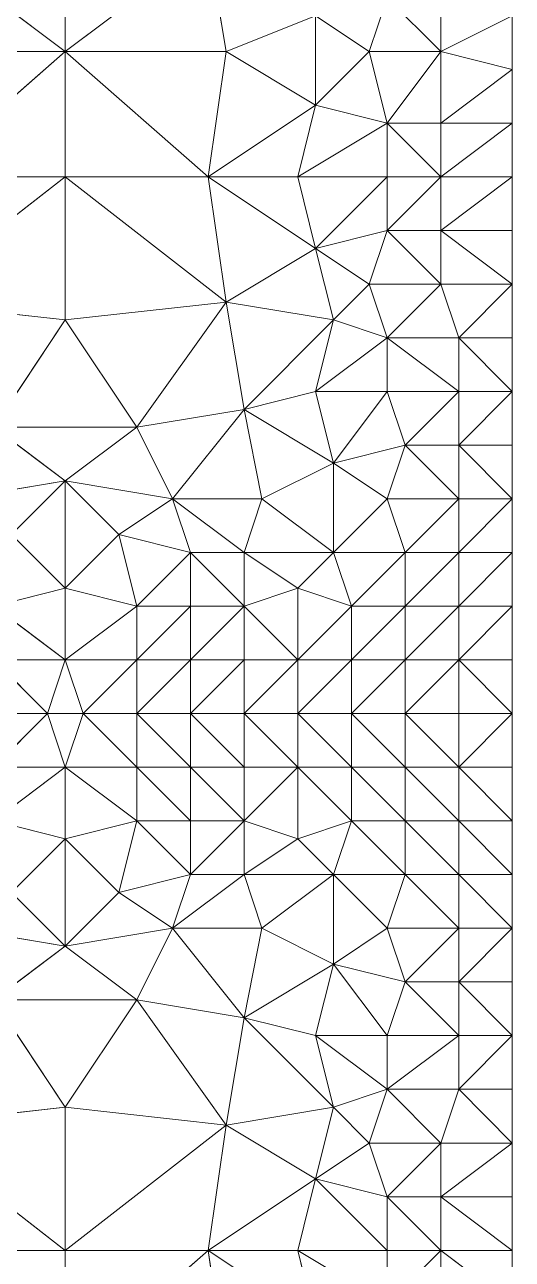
# Model space of a CAD drawing. Header units: metres. Extents: x 0 to 8, y 0 to 4.
# Drawn here: x 1.727 to 2, y 0.695 to 1.385 of the extents above; entities that cross this region are included whole.
import ezdxf

# ---------------------------------------------------------------- set-up
doc = ezdxf.new("R2010")
doc.units = ezdxf.units.M
doc.header["$MEASUREMENT"] = 0
for name, color, linetype, lineweight in [('DL_FE_MESH', 134, 'Continuous', 0), ('DL_FE_MESH_CELLS_2', 132, 'Continuous', 0), ('DL_FE_MESH_CELLS_8', 132, 'Continuous', 0), ('DL_TOPOLOGY', 7, 'Continuous', 0)]:
    doc.layers.add(name, color=color, linetype=linetype, lineweight=lineweight)

msp = doc.modelspace()

# ---------------------------------------------------------------- linework, layer by layer
at = {"layer": 'DL_FE_MESH'}
for p, q in [((1.67, 1.43), (1.75, 1.37)), ((1.75, 1.37), (1.83, 1.43)), ((1.75, 1.43), (1.75, 1.37)), ((1.83, 1.43), (1.84, 1.37)), ((1.93, 1.4), (1.92, 1.37)), ((1.93, 1.4), (1.96, 1.37)), ((1.96, 1.4), (1.96, 1.37)), ((1.89, 1.39), (1.84, 1.37)), ((1.89, 1.39), (1.92, 1.37)), ((1.89, 1.34), (1.89, 1.39)), ((1.96, 1.37), (2, 1.39)), ((1.75, 1.37), (1.66, 1.37)), ((1.67, 1.3), (1.75, 1.37)), ((1.84, 1.37), (1.75, 1.37)), ((1.75, 1.37), (1.83, 1.3)), ((1.75, 1.37), (1.75, 1.3)), ((1.84, 1.37), (1.83, 1.3)), ((1.84, 1.37), (1.89, 1.34)), ((1.92, 1.37), (1.89, 1.34)), ((1.96, 1.37), (1.92, 1.37)), ((1.92, 1.37), (1.93, 1.33)), ((1.93, 1.33), (1.96, 1.37)), ((2, 1.36), (1.96, 1.37)), ((1.96, 1.37), (1.96, 1.33)), ((1.96, 1.33), (2, 1.36)), ((1.89, 1.34), (1.83, 1.3)), ((1.89, 1.34), (1.88, 1.3)), ((1.93, 1.33), (1.89, 1.34)), ((1.88, 1.3), (1.93, 1.33)), ((1.96, 1.33), (1.93, 1.33)), ((1.93, 1.33), (1.96, 1.3)), ((1.93, 1.33), (1.93, 1.3)), ((1.96, 1.3), (2, 1.33)), ((2, 1.33), (1.96, 1.33)), ((1.96, 1.33), (1.96, 1.3)), ((1.66, 1.23), (1.75, 1.3)), ((1.75, 1.3), (1.67, 1.3)), ((1.83, 1.3), (1.75, 1.3)), ((1.75, 1.3), (1.84, 1.23)), ((1.75, 1.3), (1.75, 1.22)), ((1.83, 1.3), (1.89, 1.26)), ((1.88, 1.3), (1.83, 1.3)), ((1.83, 1.3), (1.84, 1.23)), ((1.93, 1.3), (1.88, 1.3)), ((1.88, 1.3), (1.89, 1.26)), ((1.89, 1.26), (1.93, 1.3)), ((1.93, 1.27), (1.96, 1.3)), ((1.96, 1.3), (1.93, 1.3)), ((1.93, 1.3), (1.93, 1.27)), ((1.96, 1.27), (2, 1.3)), ((2, 1.3), (1.96, 1.3)), ((1.96, 1.3), (1.96, 1.27)), ((1.93, 1.27), (1.89, 1.26)), ((1.93, 1.27), (1.92, 1.24)), ((1.96, 1.27), (1.93, 1.27)), ((1.93, 1.27), (1.96, 1.24)), ((2, 1.27), (1.96, 1.27)), ((1.96, 1.27), (2, 1.24)), ((1.96, 1.27), (1.96, 1.24)), ((1.89, 1.26), (1.84, 1.23)), ((1.89, 1.26), (1.92, 1.24)), ((1.9, 1.22), (1.89, 1.26)), ((1.92, 1.24), (1.9, 1.22)), ((1.96, 1.24), (1.92, 1.24)), ((1.92, 1.24), (1.93, 1.21)), ((1.93, 1.21), (1.96, 1.24)), ((2, 1.24), (1.96, 1.24)), ((1.96, 1.24), (1.97, 1.21)), ((1.97, 1.21), (2, 1.24)), ((1.66, 1.23), (1.75, 1.22)), ((1.84, 1.23), (1.75, 1.22)), ((1.84, 1.23), (1.79, 1.16)), ((1.84, 1.23), (1.9, 1.22)), ((1.84, 1.23), (1.85, 1.17)), ((1.75, 1.22), (1.71, 1.16)), ((1.75, 1.22), (1.79, 1.16)), ((1.9, 1.22), (1.85, 1.17)), ((1.9, 1.22), (1.89, 1.18)), ((1.93, 1.21), (1.9, 1.22)), ((1.89, 1.18), (1.93, 1.21)), ((1.97, 1.21), (1.93, 1.21)), ((1.93, 1.21), (1.97, 1.18)), ((1.93, 1.21), (1.93, 1.18)), ((2, 1.21), (1.97, 1.21)), ((1.97, 1.21), (2, 1.18)), ((1.97, 1.21), (1.97, 1.18)), ((1.89, 1.18), (1.85, 1.17)), ((1.93, 1.18), (1.89, 1.18)), ((1.89, 1.18), (1.9, 1.14)), ((1.9, 1.14), (1.93, 1.18)), ((1.97, 1.18), (1.93, 1.18)), ((1.93, 1.18), (1.94, 1.15)), ((1.94, 1.15), (1.97, 1.18)), ((1.97, 1.15), (2, 1.18)), ((2, 1.18), (1.97, 1.18)), ((1.97, 1.18), (1.97, 1.15)), ((1.85, 1.17), (1.79, 1.16)), ((1.81, 1.12), (1.85, 1.17)), ((1.85, 1.17), (1.9, 1.14)), ((1.85, 1.17), (1.86, 1.12)), ((1.71, 1.16), (1.79, 1.16)), ((1.71, 1.16), (1.75, 1.13)), ((1.79, 1.16), (1.75, 1.13)), ((1.79, 1.16), (1.81, 1.12)), ((1.94, 1.15), (1.9, 1.14)), ((1.94, 1.15), (1.93, 1.12)), ((1.97, 1.15), (1.94, 1.15)), ((1.94, 1.15), (1.97, 1.12)), ((2, 1.15), (1.97, 1.15)), ((1.97, 1.15), (2, 1.12)), ((1.97, 1.15), (1.97, 1.12)), ((1.9, 1.14), (1.86, 1.12)), ((1.9, 1.14), (1.93, 1.12)), ((1.9, 1.09), (1.9, 1.14)), ((1.69, 1.12), (1.75, 1.13)), ((1.75, 1.13), (1.72, 1.1)), ((1.75, 1.13), (1.81, 1.12)), ((1.75, 1.13), (1.78, 1.1)), ((1.75, 1.07), (1.75, 1.13)), ((1.81, 1.12), (1.78, 1.1)), ((1.81, 1.12), (1.86, 1.12)), ((1.81, 1.12), (1.85, 1.09)), ((1.81, 1.12), (1.82, 1.09)), ((1.86, 1.12), (1.85, 1.09)), ((1.86, 1.12), (1.9, 1.09)), ((1.93, 1.12), (1.9, 1.09)), ((1.97, 1.12), (1.93, 1.12)), ((1.93, 1.12), (1.94, 1.09)), ((1.94, 1.09), (1.97, 1.12)), ((1.97, 1.09), (2, 1.12)), ((2, 1.12), (1.97, 1.12)), ((1.97, 1.12), (1.97, 1.09)), ((1.72, 1.1), (1.75, 1.07)), ((1.78, 1.1), (1.75, 1.07)), ((1.82, 1.09), (1.78, 1.1)), ((1.78, 1.1), (1.79, 1.06)), ((1.79, 1.06), (1.82, 1.09)), ((1.82, 1.09), (1.85, 1.09)), ((1.82, 1.09), (1.85, 1.06)), ((1.82, 1.09), (1.82, 1.06)), ((1.85, 1.09), (1.9, 1.09)), ((1.85, 1.09), (1.88, 1.07)), ((1.85, 1.09), (1.85, 1.06)), ((1.9, 1.09), (1.88, 1.07)), ((1.94, 1.09), (1.9, 1.09)), ((1.9, 1.09), (1.91, 1.06)), ((1.91, 1.06), (1.94, 1.09)), ((1.94, 1.06), (1.97, 1.09)), ((1.97, 1.09), (1.94, 1.09)), ((1.94, 1.09), (1.94, 1.06)), ((1.97, 1.06), (1.97, 1.09)), ((1.97, 1.06), (2, 1.09)), ((2, 1.09), (1.97, 1.09)), ((1.75, 1.07), (1.71, 1.06)), ((1.79, 1.06), (1.75, 1.07)), ((1.75, 1.07), (1.75, 1.03)), ((1.88, 1.07), (1.85, 1.06)), ((1.91, 1.06), (1.88, 1.07)), ((1.88, 1.07), (1.88, 1.03)), ((1.71, 1.06), (1.75, 1.03)), ((1.75, 1.03), (1.79, 1.06)), ((1.79, 1.03), (1.82, 1.06)), ((1.82, 1.06), (1.79, 1.06)), ((1.79, 1.06), (1.79, 1.03)), ((1.82, 1.03), (1.85, 1.06)), ((1.85, 1.06), (1.82, 1.06)), ((1.82, 1.06), (1.82, 1.03)), ((1.85, 1.06), (1.88, 1.03)), ((1.85, 1.06), (1.85, 1.03)), ((1.88, 1.03), (1.91, 1.06)), ((1.91, 1.03), (1.94, 1.06)), ((1.94, 1.06), (1.91, 1.06)), ((1.91, 1.06), (1.91, 1.03)), ((1.94, 1.06), (1.97, 1.06)), ((1.94, 1.03), (1.97, 1.06)), ((1.94, 1.06), (1.94, 1.03)), ((1.97, 1.03), (2, 1.06)), ((2, 1.06), (1.97, 1.06)), ((1.97, 1.06), (1.97, 1.03)), ((1.74, 1), (1.71, 1.03)), ((1.75, 1.03), (1.71, 1.03)), ((1.74, 1), (1.75, 1.03)), ((1.76, 1), (1.75, 1.03)), ((1.79, 1.03), (1.75, 1.03)), ((1.79, 1.03), (1.76, 1)), ((1.79, 1), (1.79, 1.03)), ((1.82, 1.03), (1.79, 1)), ((1.82, 1.03), (1.79, 1.03)), ((1.82, 1), (1.82, 1.03)), ((1.85, 1.03), (1.82, 1)), ((1.85, 1.03), (1.82, 1.03)), ((1.85, 1), (1.85, 1.03)), ((1.88, 1.03), (1.85, 1)), ((1.88, 1.03), (1.85, 1.03)), ((1.88, 1), (1.88, 1.03)), ((1.91, 1.03), (1.88, 1)), ((1.91, 1.03), (1.88, 1.03)), ((1.91, 1), (1.91, 1.03)), ((1.94, 1.03), (1.91, 1)), ((1.94, 1.03), (1.91, 1.03)), ((1.94, 1), (1.94, 1.03)), ((1.97, 1.03), (1.94, 1)), ((1.97, 1.03), (1.94, 1.03)), ((2, 1.03), (1.97, 1.03)), ((1.97, 1.03), (2, 1)), ((1.97, 1.03), (1.97, 1)), ((1.71, 0.97), (1.74, 1)), ((1.74, 1), (1.75, 0.97)), ((1.76, 1), (1.75, 0.97)), ((1.76, 1), (1.79, 0.97)), ((1.82, 0.97), (1.79, 1)), ((1.79, 1), (1.79, 0.97)), ((1.85, 0.97), (1.82, 1)), ((1.82, 1), (1.82, 0.97)), ((1.88, 0.97), (1.85, 1)), ((1.85, 1), (1.85, 0.97)), ((1.91, 0.97), (1.88, 1)), ((1.88, 1), (1.88, 0.97)), ((1.94, 0.97), (1.91, 1)), ((1.91, 1), (1.91, 0.97)), ((1.97, 0.97), (1.94, 1)), ((1.94, 1), (1.94, 0.97)), ((1.97, 0.97), (2, 1)), ((1.97, 1), (1.97, 0.97)), ((1.71, 0.97), (1.75, 0.97)), ((1.71, 0.94), (1.75, 0.97)), ((1.75, 0.97), (1.79, 0.97)), ((1.75, 0.97), (1.79, 0.94)), ((1.75, 0.97), (1.75, 0.93)), ((1.79, 0.97), (1.82, 0.97)), ((1.79, 0.97), (1.82, 0.94)), ((1.79, 0.97), (1.79, 0.94)), ((1.82, 0.97), (1.85, 0.97)), ((1.82, 0.97), (1.85, 0.94)), ((1.82, 0.97), (1.82, 0.94)), ((1.85, 0.97), (1.88, 0.97)), ((1.85, 0.94), (1.88, 0.97)), ((1.85, 0.97), (1.85, 0.94)), ((1.88, 0.97), (1.91, 0.97)), ((1.88, 0.97), (1.91, 0.94)), ((1.88, 0.97), (1.88, 0.93)), ((1.91, 0.97), (1.94, 0.97)), ((1.91, 0.97), (1.94, 0.94)), ((1.91, 0.97), (1.91, 0.94)), ((1.94, 0.97), (1.97, 0.97)), ((1.94, 0.97), (1.97, 0.94)), ((1.94, 0.97), (1.94, 0.94)), ((2, 0.97), (1.97, 0.97)), ((1.97, 0.97), (2, 0.94)), ((1.97, 0.97), (1.97, 0.94)), ((1.71, 0.94), (1.75, 0.93)), ((1.79, 0.94), (1.75, 0.93)), ((1.79, 0.94), (1.78, 0.9)), ((1.82, 0.94), (1.79, 0.94)), ((1.79, 0.94), (1.82, 0.91)), ((1.82, 0.91), (1.85, 0.94)), ((1.85, 0.94), (1.82, 0.94)), ((1.82, 0.94), (1.82, 0.91)), ((1.88, 0.93), (1.85, 0.94)), ((1.85, 0.94), (1.85, 0.91)), ((1.91, 0.94), (1.88, 0.93)), ((1.91, 0.94), (1.9, 0.91)), ((1.94, 0.94), (1.91, 0.94)), ((1.91, 0.94), (1.94, 0.91)), ((1.97, 0.94), (1.94, 0.94)), ((1.94, 0.94), (1.97, 0.91)), ((1.94, 0.94), (1.94, 0.91)), ((1.97, 0.91), (1.97, 0.94)), ((2, 0.94), (1.97, 0.94)), ((1.97, 0.94), (2, 0.91)), ((1.75, 0.93), (1.72, 0.9)), ((1.75, 0.93), (1.78, 0.9)), ((1.75, 0.87), (1.75, 0.93)), ((1.88, 0.93), (1.85, 0.91)), ((1.88, 0.93), (1.9, 0.91)), ((1.82, 0.91), (1.78, 0.9)), ((1.85, 0.91), (1.81, 0.88)), ((1.82, 0.91), (1.81, 0.88)), ((1.85, 0.91), (1.82, 0.91)), ((1.85, 0.91), (1.9, 0.91)), ((1.85, 0.91), (1.86, 0.88)), ((1.9, 0.91), (1.86, 0.88)), ((1.94, 0.91), (1.9, 0.91)), ((1.9, 0.91), (1.93, 0.88)), ((1.9, 0.86), (1.9, 0.91)), ((1.94, 0.91), (1.93, 0.88)), ((1.94, 0.91), (1.97, 0.91)), ((1.94, 0.91), (1.97, 0.88)), ((2, 0.91), (1.97, 0.91)), ((1.97, 0.91), (2, 0.88)), ((1.97, 0.91), (1.97, 0.88)), ((1.72, 0.9), (1.75, 0.87)), ((1.78, 0.9), (1.75, 0.87)), ((1.81, 0.88), (1.78, 0.9)), ((1.69, 0.88), (1.75, 0.87)), ((1.81, 0.88), (1.75, 0.87)), ((1.81, 0.88), (1.79, 0.84)), ((1.86, 0.88), (1.81, 0.88)), ((1.81, 0.88), (1.85, 0.83)), ((1.86, 0.88), (1.85, 0.83)), ((1.86, 0.88), (1.9, 0.86)), ((1.93, 0.88), (1.9, 0.86)), ((1.97, 0.88), (1.93, 0.88)), ((1.93, 0.88), (1.94, 0.85)), ((1.94, 0.85), (1.97, 0.88)), ((1.97, 0.85), (2, 0.88)), ((2, 0.88), (1.97, 0.88)), ((1.97, 0.88), (1.97, 0.85)), ((1.75, 0.87), (1.71, 0.84)), ((1.75, 0.87), (1.79, 0.84)), ((1.9, 0.86), (1.85, 0.83)), ((1.9, 0.86), (1.89, 0.82)), ((1.94, 0.85), (1.9, 0.86)), ((1.9, 0.86), (1.93, 0.82)), ((1.94, 0.85), (1.93, 0.82)), ((1.97, 0.85), (1.94, 0.85)), ((1.94, 0.85), (1.97, 0.82)), ((2, 0.85), (1.97, 0.85)), ((1.97, 0.85), (2, 0.82)), ((1.97, 0.85), (1.97, 0.82)), ((1.71, 0.84), (1.79, 0.84)), ((1.71, 0.84), (1.75, 0.78)), ((1.79, 0.84), (1.75, 0.78)), ((1.79, 0.84), (1.84, 0.77)), ((1.85, 0.83), (1.79, 0.84)), ((1.85, 0.83), (1.84, 0.77)), ((1.89, 0.82), (1.85, 0.83)), ((1.85, 0.83), (1.9, 0.78)), ((1.93, 0.82), (1.89, 0.82)), ((1.89, 0.82), (1.93, 0.79)), ((1.89, 0.82), (1.9, 0.78)), ((1.93, 0.79), (1.97, 0.82)), ((1.97, 0.82), (1.93, 0.82)), ((1.93, 0.82), (1.93, 0.79)), ((1.97, 0.79), (2, 0.82)), ((2, 0.82), (1.97, 0.82)), ((1.97, 0.82), (1.97, 0.79)), ((1.93, 0.79), (1.9, 0.78)), ((1.93, 0.79), (1.92, 0.76)), ((1.97, 0.79), (1.93, 0.79)), ((1.93, 0.79), (1.96, 0.76)), ((1.97, 0.79), (1.96, 0.76)), ((2, 0.79), (1.97, 0.79)), ((1.97, 0.79), (2, 0.76)), ((1.75, 0.78), (1.66, 0.77)), ((1.84, 0.77), (1.75, 0.78)), ((1.75, 0.78), (1.75, 0.7)), ((1.9, 0.78), (1.84, 0.77)), ((1.89, 0.74), (1.9, 0.78)), ((1.9, 0.78), (1.92, 0.76)), ((1.66, 0.77), (1.75, 0.7)), ((1.75, 0.7), (1.84, 0.77)), ((1.84, 0.77), (1.83, 0.7)), ((1.84, 0.77), (1.89, 0.74)), ((1.92, 0.76), (1.89, 0.74)), ((1.96, 0.76), (1.92, 0.76)), ((1.92, 0.76), (1.93, 0.73)), ((1.93, 0.73), (1.96, 0.76)), ((1.96, 0.73), (2, 0.76)), ((2, 0.76), (1.96, 0.76)), ((1.96, 0.76), (1.96, 0.73)), ((1.89, 0.74), (1.83, 0.7)), ((1.89, 0.74), (1.88, 0.7)), ((1.93, 0.73), (1.89, 0.74)), ((1.89, 0.74), (1.93, 0.7)), ((1.96, 0.73), (1.93, 0.73)), ((1.93, 0.73), (1.96, 0.7)), ((1.93, 0.73), (1.93, 0.7)), ((2, 0.73), (1.96, 0.73)), ((1.96, 0.73), (2, 0.7)), ((1.96, 0.73), (1.96, 0.7)), ((1.75, 0.7), (1.67, 0.7)), ((1.75, 0.63), (1.83, 0.7)), ((1.83, 0.7), (1.75, 0.7)), ((1.75, 0.7), (1.75, 0.63)), ((1.88, 0.7), (1.83, 0.7)), ((1.83, 0.7), (1.89, 0.66)), ((1.83, 0.7), (1.84, 0.63)), ((1.93, 0.7), (1.88, 0.7)), ((1.88, 0.7), (1.93, 0.67)), ((1.88, 0.7), (1.89, 0.66)), ((1.93, 0.67), (1.96, 0.7)), ((1.96, 0.7), (1.93, 0.7)), ((1.93, 0.7), (1.93, 0.67)), ((2, 0.7), (1.96, 0.7)), ((1.96, 0.7), (2, 0.67)), ((1.96, 0.7), (1.96, 0.67))]:
    msp.add_line(p, q, dxfattribs=at)
at = {"layer": 'DL_FE_MESH_CELLS_2'}
for points in [[(1.75, 1.37), (1.67, 1.43), (1.66, 1.37)], [(1.75, 1.37), (1.75, 1.43), (1.67, 1.43)], [(1.75, 1.37), (1.83, 1.43), (1.75, 1.43)], [(1.84, 1.37), (1.83, 1.43), (1.75, 1.37)], [(1.84, 1.37), (1.89, 1.39), (1.83, 1.43)], [(1.92, 1.37), (1.93, 1.4), (1.89, 1.39)], [(1.96, 1.37), (1.93, 1.4), (1.92, 1.37)], [(1.96, 1.37), (1.96, 1.4), (1.93, 1.4)], [(1.96, 1.37), (2, 1.39), (1.96, 1.4)], [(1.89, 1.34), (1.89, 1.39), (1.84, 1.37)], [(1.92, 1.37), (1.89, 1.39), (1.89, 1.34)], [(1.67, 1.3), (1.75, 1.37), (1.66, 1.37)], [(1.75, 1.3), (1.75, 1.37), (1.67, 1.3)], [(1.83, 1.3), (1.84, 1.37), (1.75, 1.37)], [(1.83, 1.3), (1.75, 1.37), (1.75, 1.3)], [(1.83, 1.3), (1.89, 1.34), (1.84, 1.37)], [(1.93, 1.33), (1.92, 1.37), (1.89, 1.34)], [(1.93, 1.33), (1.96, 1.37), (1.92, 1.37)], [(1.96, 1.33), (1.96, 1.37), (1.93, 1.33)], [(1.96, 1.33), (2, 1.36), (1.96, 1.37)], [(1.83, 1.3), (1.88, 1.3), (1.89, 1.34)], [(1.88, 1.3), (1.93, 1.33), (1.89, 1.34)], [(1.93, 1.3), (1.93, 1.33), (1.88, 1.3)], [(1.96, 1.3), (1.96, 1.33), (1.93, 1.33)], [(1.96, 1.3), (1.93, 1.33), (1.93, 1.3)], [(1.96, 1.3), (2, 1.33), (1.96, 1.33)], [(1.66, 1.23), (1.75, 1.3), (1.67, 1.3)], [(1.75, 1.22), (1.75, 1.3), (1.66, 1.23)], [(1.84, 1.23), (1.83, 1.3), (1.75, 1.3)], [(1.84, 1.23), (1.75, 1.3), (1.75, 1.22)], [(1.83, 1.3), (1.89, 1.26), (1.88, 1.3)], [(1.84, 1.23), (1.89, 1.26), (1.83, 1.3)], [(1.89, 1.26), (1.93, 1.3), (1.88, 1.3)], [(1.93, 1.27), (1.93, 1.3), (1.89, 1.26)], [(1.93, 1.27), (1.96, 1.3), (1.93, 1.3)], [(1.96, 1.27), (1.96, 1.3), (1.93, 1.27)], [(1.96, 1.27), (2, 1.3), (1.96, 1.3)], [(1.92, 1.24), (1.93, 1.27), (1.89, 1.26)], [(1.96, 1.24), (1.93, 1.27), (1.92, 1.24)], [(1.96, 1.24), (1.96, 1.27), (1.93, 1.27)], [(2, 1.24), (1.96, 1.27), (1.96, 1.24)], [(1.9, 1.22), (1.89, 1.26), (1.84, 1.23)], [(1.92, 1.24), (1.89, 1.26), (1.9, 1.22)], [(1.93, 1.21), (1.92, 1.24), (1.9, 1.22)], [(1.93, 1.21), (1.96, 1.24), (1.92, 1.24)], [(1.97, 1.21), (1.96, 1.24), (1.93, 1.21)], [(1.97, 1.21), (2, 1.24), (1.96, 1.24)], [(1.71, 1.16), (1.75, 1.22), (1.66, 1.23)], [(1.79, 1.16), (1.84, 1.23), (1.75, 1.22)], [(1.79, 1.16), (1.85, 1.17), (1.84, 1.23)], [(1.85, 1.17), (1.9, 1.22), (1.84, 1.23)], [(1.79, 1.16), (1.75, 1.22), (1.71, 1.16)], [(1.85, 1.17), (1.89, 1.18), (1.9, 1.22)], [(1.89, 1.18), (1.93, 1.21), (1.9, 1.22)], [(1.93, 1.18), (1.93, 1.21), (1.89, 1.18)], [(1.97, 1.18), (1.97, 1.21), (1.93, 1.21)], [(1.97, 1.18), (1.93, 1.21), (1.93, 1.18)], [(2, 1.18), (1.97, 1.21), (1.97, 1.18)], [(1.9, 1.14), (1.89, 1.18), (1.85, 1.17)], [(1.9, 1.14), (1.93, 1.18), (1.89, 1.18)], [(1.94, 1.15), (1.93, 1.18), (1.9, 1.14)], [(1.94, 1.15), (1.97, 1.18), (1.93, 1.18)], [(1.97, 1.15), (1.97, 1.18), (1.94, 1.15)], [(1.97, 1.15), (2, 1.18), (1.97, 1.18)], [(1.81, 1.12), (1.85, 1.17), (1.79, 1.16)], [(1.86, 1.12), (1.85, 1.17), (1.81, 1.12)], [(1.9, 1.14), (1.85, 1.17), (1.86, 1.12)], [(1.69, 1.12), (1.75, 1.13), (1.71, 1.16)], [(1.79, 1.16), (1.71, 1.16), (1.75, 1.13)], [(1.75, 1.13), (1.81, 1.12), (1.79, 1.16)], [(1.93, 1.12), (1.94, 1.15), (1.9, 1.14)], [(1.97, 1.12), (1.94, 1.15), (1.93, 1.12)], [(1.97, 1.12), (1.97, 1.15), (1.94, 1.15)], [(2, 1.12), (1.97, 1.15), (1.97, 1.12)], [(1.9, 1.09), (1.9, 1.14), (1.86, 1.12)], [(1.93, 1.12), (1.9, 1.14), (1.9, 1.09)], [(1.72, 1.1), (1.75, 1.13), (1.69, 1.12)], [(1.75, 1.07), (1.75, 1.13), (1.72, 1.1)], [(1.78, 1.1), (1.81, 1.12), (1.75, 1.13)], [(1.78, 1.1), (1.75, 1.13), (1.75, 1.07)], [(1.82, 1.09), (1.81, 1.12), (1.78, 1.1)], [(1.85, 1.09), (1.86, 1.12), (1.81, 1.12)], [(1.85, 1.09), (1.81, 1.12), (1.82, 1.09)], [(1.9, 1.09), (1.86, 1.12), (1.85, 1.09)], [(1.94, 1.09), (1.93, 1.12), (1.9, 1.09)], [(1.94, 1.09), (1.97, 1.12), (1.93, 1.12)], [(1.97, 1.09), (1.97, 1.12), (1.94, 1.09)], [(1.97, 1.09), (2, 1.12), (1.97, 1.12)], [(1.75, 1.07), (1.72, 1.1), (1.71, 1.06)], [(1.79, 1.06), (1.78, 1.1), (1.75, 1.07)], [(1.79, 1.06), (1.82, 1.09), (1.78, 1.1)], [(1.82, 1.06), (1.82, 1.09), (1.79, 1.06)], [(1.85, 1.06), (1.85, 1.09), (1.82, 1.09)], [(1.85, 1.06), (1.82, 1.09), (1.82, 1.06)], [(1.9, 1.09), (1.85, 1.09), (1.88, 1.07)], [(1.88, 1.07), (1.85, 1.09), (1.85, 1.06)], [(1.91, 1.06), (1.9, 1.09), (1.88, 1.07)], [(1.91, 1.06), (1.94, 1.09), (1.9, 1.09)], [(1.94, 1.06), (1.94, 1.09), (1.91, 1.06)], [(1.94, 1.06), (1.97, 1.09), (1.94, 1.09)], [(1.97, 1.06), (1.97, 1.09), (1.94, 1.06)], [(1.97, 1.06), (2, 1.09), (1.97, 1.09)], [(1.75, 1.03), (1.75, 1.07), (1.71, 1.06)], [(1.75, 1.03), (1.79, 1.06), (1.75, 1.07)], [(1.88, 1.03), (1.88, 1.07), (1.85, 1.06)], [(1.88, 1.03), (1.91, 1.06), (1.88, 1.07)], [(1.75, 1.03), (1.71, 1.06), (1.71, 1.03)], [(1.79, 1.03), (1.79, 1.06), (1.75, 1.03)], [(1.79, 1.03), (1.82, 1.06), (1.79, 1.06)], [(1.82, 1.03), (1.82, 1.06), (1.79, 1.03)], [(1.82, 1.03), (1.85, 1.06), (1.82, 1.06)], [(1.85, 1.03), (1.85, 1.06), (1.82, 1.03)], [(1.88, 1.03), (1.85, 1.06), (1.85, 1.03)], [(1.91, 1.03), (1.91, 1.06), (1.88, 1.03)], [(1.91, 1.03), (1.94, 1.06), (1.91, 1.06)], [(1.94, 1.03), (1.94, 1.06), (1.91, 1.03)], [(1.94, 1.03), (1.97, 1.06), (1.94, 1.06)], [(1.97, 1.03), (1.97, 1.06), (1.94, 1.03)], [(1.97, 1.03), (2, 1.06), (1.97, 1.06)], [(1.71, 1.03), (1.74, 1), (1.75, 1.03)], [(1.75, 1.03), (1.76, 1), (1.79, 1.03)], [(1.79, 1), (1.82, 1.03), (1.79, 1.03)], [(1.82, 1), (1.85, 1.03), (1.82, 1.03)], [(1.85, 1), (1.88, 1.03), (1.85, 1.03)], [(1.88, 1), (1.91, 1.03), (1.88, 1.03)], [(1.91, 1), (1.94, 1.03), (1.91, 1.03)], [(1.94, 1), (1.97, 1.03), (1.94, 1.03)]]:
    msp.add_3dface(points, dxfattribs=at)
for points, invisible_edges in [([(2, 1.36), (2, 1.39), (1.96, 1.37)], 1), ([(2, 1.33), (2, 1.36), (1.96, 1.33)], 1), ([(2, 1.3), (2, 1.33), (1.96, 1.3)], 1), ([(2, 1.27), (2, 1.3), (1.96, 1.27)], 1), ([(2, 1.24), (2, 1.27), (1.96, 1.27)], 1), ([(2, 1.21), (2, 1.24), (1.97, 1.21)], 1), ([(2, 1.18), (2, 1.21), (1.97, 1.21)], 1), ([(2, 1.15), (2, 1.18), (1.97, 1.15)], 1), ([(2, 1.12), (2, 1.15), (1.97, 1.15)], 1), ([(2, 1.09), (2, 1.12), (1.97, 1.09)], 1), ([(2, 1.06), (2, 1.09), (1.97, 1.06)], 1), ([(2, 1.03), (2, 1.06), (1.97, 1.03)], 1), ([(1.71, 1.03), (1.71, 1), (1.74, 1)], 2), ([(1.74, 1), (1.76, 1), (1.75, 1.03)], 1), ([(1.79, 1.03), (1.76, 1), (1.79, 1)], 2), ([(1.79, 1), (1.82, 1), (1.82, 1.03)], 1), ([(1.82, 1), (1.85, 1), (1.85, 1.03)], 1), ([(1.85, 1), (1.88, 1), (1.88, 1.03)], 1), ([(1.88, 1), (1.91, 1), (1.91, 1.03)], 1), ([(1.91, 1), (1.94, 1), (1.94, 1.03)], 1), ([(1.94, 1), (1.97, 1), (1.97, 1.03)], 1), ([(2, 1), (2, 1.03), (1.97, 1.03)], 1), ([(2, 1), (1.97, 1.03), (1.97, 1)], 4)]:
    msp.add_3dface(points, dxfattribs=dict(at, invisible_edges=invisible_edges))
at = {"layer": 'DL_FE_MESH_CELLS_8'}
for points, invisible_edges in [([(1.71, 0.97), (1.74, 1), (1.71, 1)], 2), ([(1.76, 1), (1.74, 1), (1.75, 0.97)], 1), ([(1.79, 0.97), (1.79, 1), (1.76, 1)], 2), ([(1.82, 1), (1.79, 1), (1.82, 0.97)], 1), ([(1.85, 1), (1.82, 1), (1.85, 0.97)], 1), ([(1.88, 1), (1.85, 1), (1.88, 0.97)], 1), ([(1.91, 1), (1.88, 1), (1.91, 0.97)], 1), ([(1.94, 1), (1.91, 1), (1.94, 0.97)], 1), ([(1.97, 1), (1.94, 1), (1.97, 0.97)], 1), ([(1.97, 0.97), (2, 1), (1.97, 1)], 2), ([(2, 0.97), (2, 1), (1.97, 0.97)], 1), ([(2, 0.94), (2, 0.97), (1.97, 0.97)], 1), ([(2, 0.91), (2, 0.94), (1.97, 0.94)], 1), ([(2, 0.88), (2, 0.91), (1.97, 0.91)], 1), ([(2, 0.85), (2, 0.88), (1.97, 0.85)], 1), ([(2, 0.82), (2, 0.85), (1.97, 0.85)], 1), ([(2, 0.79), (2, 0.82), (1.97, 0.79)], 1), ([(2, 0.76), (2, 0.79), (1.97, 0.79)], 1), ([(2, 0.73), (2, 0.76), (1.96, 0.73)], 1), ([(2, 0.7), (2, 0.73), (1.96, 0.73)], 1), ([(2, 0.67), (2, 0.7), (1.96, 0.7)], 1)]:
    msp.add_3dface(points, dxfattribs=dict(at, invisible_edges=invisible_edges))
for points in [[(1.75, 0.97), (1.74, 1), (1.71, 0.97)], [(1.79, 0.97), (1.76, 1), (1.75, 0.97)], [(1.82, 0.97), (1.79, 1), (1.79, 0.97)], [(1.85, 0.97), (1.82, 1), (1.82, 0.97)], [(1.88, 0.97), (1.85, 1), (1.85, 0.97)], [(1.91, 0.97), (1.88, 1), (1.88, 0.97)], [(1.94, 0.97), (1.91, 1), (1.91, 0.97)], [(1.97, 0.97), (1.94, 1), (1.94, 0.97)], [(1.71, 0.94), (1.75, 0.97), (1.71, 0.97)], [(1.75, 0.93), (1.75, 0.97), (1.71, 0.94)], [(1.79, 0.94), (1.79, 0.97), (1.75, 0.97)], [(1.79, 0.94), (1.75, 0.97), (1.75, 0.93)], [(1.82, 0.94), (1.82, 0.97), (1.79, 0.97)], [(1.82, 0.94), (1.79, 0.97), (1.79, 0.94)], [(1.85, 0.94), (1.85, 0.97), (1.82, 0.97)], [(1.85, 0.94), (1.82, 0.97), (1.82, 0.94)], [(1.85, 0.94), (1.88, 0.97), (1.85, 0.97)], [(1.88, 0.93), (1.88, 0.97), (1.85, 0.94)], [(1.91, 0.94), (1.91, 0.97), (1.88, 0.97)], [(1.91, 0.94), (1.88, 0.97), (1.88, 0.93)], [(1.94, 0.94), (1.94, 0.97), (1.91, 0.97)], [(1.94, 0.94), (1.91, 0.97), (1.91, 0.94)], [(1.97, 0.94), (1.97, 0.97), (1.94, 0.97)], [(1.97, 0.94), (1.94, 0.97), (1.94, 0.94)], [(2, 0.94), (1.97, 0.97), (1.97, 0.94)], [(1.75, 0.93), (1.71, 0.94), (1.72, 0.9)], [(1.78, 0.9), (1.79, 0.94), (1.75, 0.93)], [(1.82, 0.91), (1.79, 0.94), (1.78, 0.9)], [(1.82, 0.91), (1.82, 0.94), (1.79, 0.94)], [(1.82, 0.91), (1.85, 0.94), (1.82, 0.94)], [(1.85, 0.91), (1.85, 0.94), (1.82, 0.91)], [(1.88, 0.93), (1.85, 0.94), (1.85, 0.91)], [(1.9, 0.91), (1.91, 0.94), (1.88, 0.93)], [(1.94, 0.91), (1.91, 0.94), (1.9, 0.91)], [(1.94, 0.91), (1.94, 0.94), (1.91, 0.94)], [(1.97, 0.91), (1.97, 0.94), (1.94, 0.94)], [(1.97, 0.91), (1.94, 0.94), (1.94, 0.91)], [(2, 0.91), (1.97, 0.94), (1.97, 0.91)], [(1.75, 0.87), (1.75, 0.93), (1.72, 0.9)], [(1.78, 0.9), (1.75, 0.93), (1.75, 0.87)], [(1.9, 0.91), (1.88, 0.93), (1.85, 0.91)], [(1.81, 0.88), (1.82, 0.91), (1.78, 0.9)], [(1.81, 0.88), (1.86, 0.88), (1.85, 0.91)], [(1.81, 0.88), (1.85, 0.91), (1.82, 0.91)], [(1.9, 0.91), (1.85, 0.91), (1.86, 0.88)], [(1.9, 0.86), (1.9, 0.91), (1.86, 0.88)], [(1.93, 0.88), (1.94, 0.91), (1.9, 0.91)], [(1.93, 0.88), (1.9, 0.91), (1.9, 0.86)], [(1.97, 0.88), (1.94, 0.91), (1.93, 0.88)], [(1.97, 0.88), (1.97, 0.91), (1.94, 0.91)], [(2, 0.88), (1.97, 0.91), (1.97, 0.88)], [(1.75, 0.87), (1.72, 0.9), (1.69, 0.88)], [(1.75, 0.87), (1.81, 0.88), (1.78, 0.9)], [(1.75, 0.87), (1.69, 0.88), (1.71, 0.84)], [(1.75, 0.87), (1.79, 0.84), (1.81, 0.88)], [(1.85, 0.83), (1.81, 0.88), (1.79, 0.84)], [(1.85, 0.83), (1.86, 0.88), (1.81, 0.88)], [(1.85, 0.83), (1.9, 0.86), (1.86, 0.88)], [(1.94, 0.85), (1.93, 0.88), (1.9, 0.86)], [(1.94, 0.85), (1.97, 0.88), (1.93, 0.88)], [(1.97, 0.85), (1.97, 0.88), (1.94, 0.85)], [(1.97, 0.85), (2, 0.88), (1.97, 0.88)], [(1.79, 0.84), (1.75, 0.87), (1.71, 0.84)], [(1.85, 0.83), (1.89, 0.82), (1.9, 0.86)], [(1.93, 0.82), (1.9, 0.86), (1.89, 0.82)], [(1.93, 0.82), (1.94, 0.85), (1.9, 0.86)], [(1.97, 0.82), (1.94, 0.85), (1.93, 0.82)], [(1.97, 0.82), (1.97, 0.85), (1.94, 0.85)], [(2, 0.82), (1.97, 0.85), (1.97, 0.82)], [(1.66, 0.77), (1.75, 0.78), (1.71, 0.84)], [(1.79, 0.84), (1.71, 0.84), (1.75, 0.78)], [(1.75, 0.78), (1.84, 0.77), (1.79, 0.84)], [(1.79, 0.84), (1.84, 0.77), (1.85, 0.83)], [(1.9, 0.78), (1.85, 0.83), (1.84, 0.77)], [(1.9, 0.78), (1.89, 0.82), (1.85, 0.83)], [(1.93, 0.79), (1.93, 0.82), (1.89, 0.82)], [(1.93, 0.79), (1.89, 0.82), (1.9, 0.78)], [(1.93, 0.79), (1.97, 0.82), (1.93, 0.82)], [(1.97, 0.79), (1.97, 0.82), (1.93, 0.79)], [(1.97, 0.79), (2, 0.82), (1.97, 0.82)], [(1.92, 0.76), (1.93, 0.79), (1.9, 0.78)], [(1.96, 0.76), (1.93, 0.79), (1.92, 0.76)], [(1.96, 0.76), (1.97, 0.79), (1.93, 0.79)], [(2, 0.76), (1.97, 0.79), (1.96, 0.76)], [(1.75, 0.7), (1.75, 0.78), (1.66, 0.77)], [(1.75, 0.7), (1.84, 0.77), (1.75, 0.78)], [(1.89, 0.74), (1.9, 0.78), (1.84, 0.77)], [(1.92, 0.76), (1.9, 0.78), (1.89, 0.74)], [(1.75, 0.7), (1.66, 0.77), (1.67, 0.7)], [(1.83, 0.7), (1.84, 0.77), (1.75, 0.7)], [(1.83, 0.7), (1.89, 0.74), (1.84, 0.77)], [(1.93, 0.73), (1.92, 0.76), (1.89, 0.74)], [(1.93, 0.73), (1.96, 0.76), (1.92, 0.76)], [(1.96, 0.73), (1.96, 0.76), (1.93, 0.73)], [(1.96, 0.73), (2, 0.76), (1.96, 0.76)], [(1.83, 0.7), (1.88, 0.7), (1.89, 0.74)], [(1.93, 0.7), (1.89, 0.74), (1.88, 0.7)], [(1.93, 0.7), (1.93, 0.73), (1.89, 0.74)], [(1.96, 0.7), (1.96, 0.73), (1.93, 0.73)], [(1.96, 0.7), (1.93, 0.73), (1.93, 0.7)], [(2, 0.7), (1.96, 0.73), (1.96, 0.7)], [(1.75, 0.63), (1.67, 0.7), (1.66, 0.63)], [(1.75, 0.63), (1.75, 0.7), (1.67, 0.7)], [(1.75, 0.63), (1.83, 0.7), (1.75, 0.7)], [(1.84, 0.63), (1.83, 0.7), (1.75, 0.63)], [(1.89, 0.66), (1.88, 0.7), (1.83, 0.7)], [(1.89, 0.66), (1.83, 0.7), (1.84, 0.63)], [(1.93, 0.67), (1.93, 0.7), (1.88, 0.7)], [(1.93, 0.67), (1.88, 0.7), (1.89, 0.66)], [(1.93, 0.67), (1.96, 0.7), (1.93, 0.7)], [(1.96, 0.67), (1.96, 0.7), (1.93, 0.67)], [(2, 0.67), (1.96, 0.7), (1.96, 0.67)]]:
    msp.add_3dface(points, dxfattribs=at)
at = {"layer": 'DL_TOPOLOGY'}
for p, q in [((2, 1), (2, 2)), ((1.5, 1), (2, 1)), ((2, 0), (2, 1))]:
    msp.add_line(p, q, dxfattribs=at)

doc.saveas('drawing.dxf')
